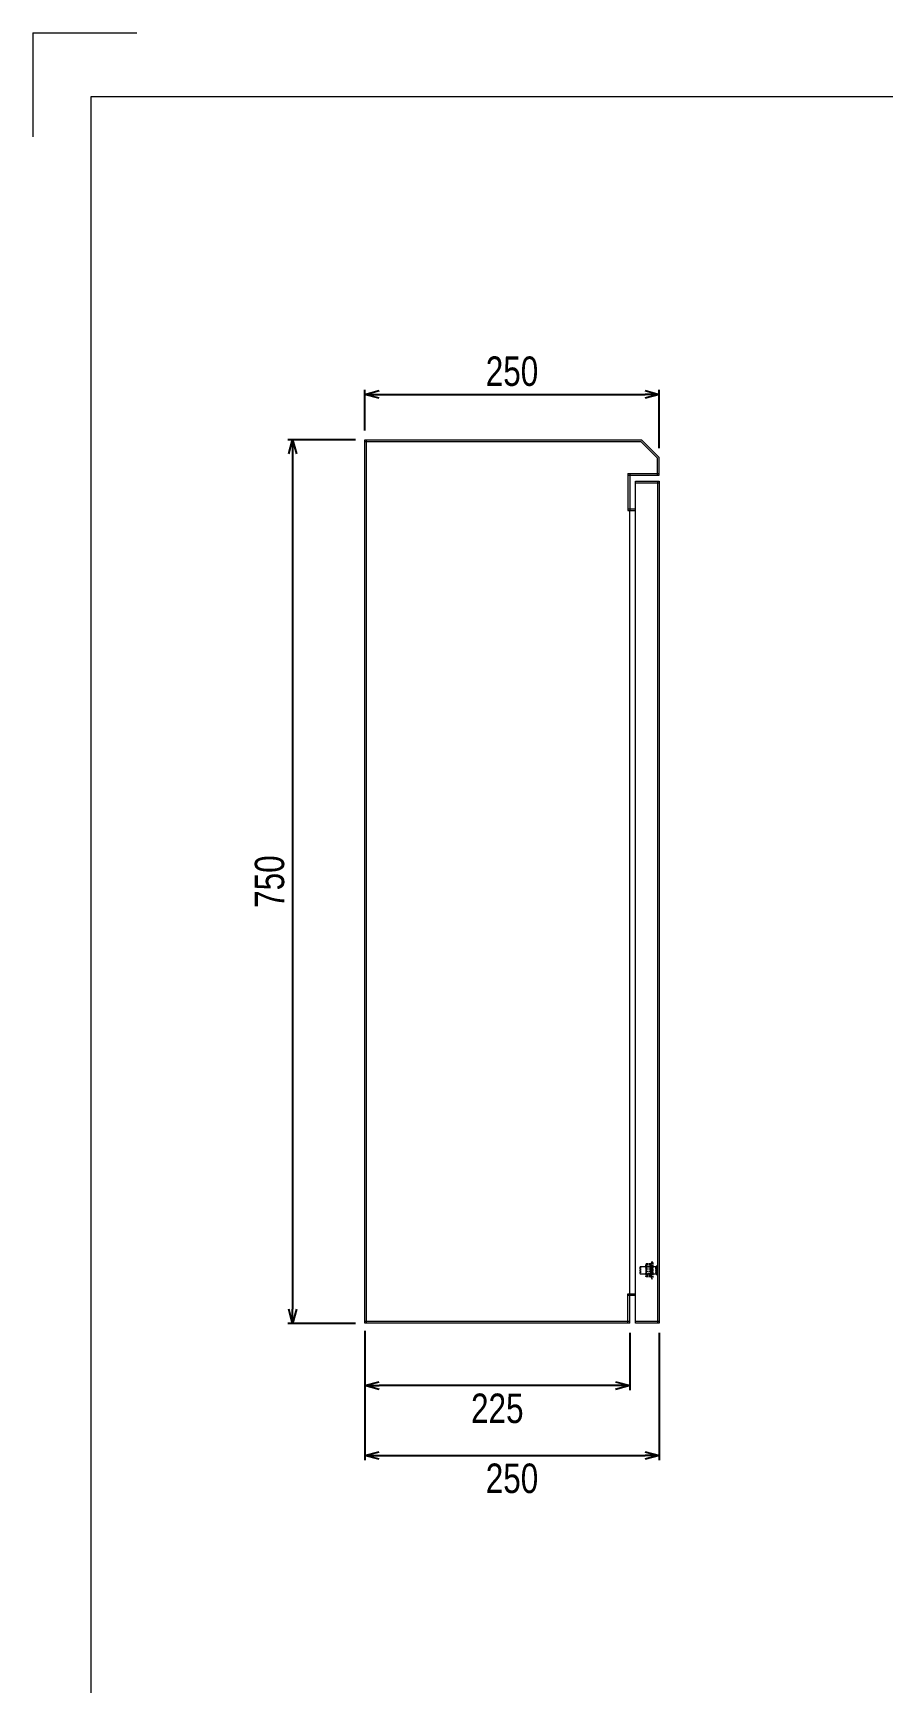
# Model space of a CAD drawing. Header units: millimetres. Extents: x 2222 to 6110, y 1393 to 4154.
# Drawn here: x 2222 to 2944, y 2754 to 4154 of the extents above; entities that cross this region are included whole.
import ezdxf

# ---------------------------------------------------------------- set-up
doc = ezdxf.new("R2010")
doc.units = ezdxf.units.MM
doc.linetypes.add('HIDDEN', pattern=[1.905, 1.27, -0.635])
for name, color, linetype in [('AMLAYER_BENDLINE_BACK', 1, 'HIDDEN'), ('BUSBAR', 3, 'Continuous'), ('FRAME070', 5, 'Continuous'), ('FRAME200', 8, 'Continuous'), ('GR1-1', 3, 'Continuous')]:
    doc.layers.add(name, color=color, linetype=linetype)
doc.styles.add('TAMCO', font='cordia.shx', dxfattribs={"width": 0.8, "height": 25})
doc.dimstyles.new('TAMCO', dxfattribs={"dimtxt": 25, "dimasz": 12, "dimexe": 4, "dimexo": 8, "dimgap": 7, "dimtad": 2, "dimdec": 1, "dimdsep": 46, "dimtxsty": 'TAMCO', "dimblk": 'OPEN30', "dimcen": 2.5, "dimclrd": 4, "dimclre": 4, "dimclrt": 3, "dimadec": 0, "dimazin": 0, "dimtfac": 1, "dimtdec": 1, "dimtmove": 0, "dimatfit": 3, "dimldrblk": 'OPEN30', "dimfxl": 0, "dimarcsym": 0})

# ---------------------------------------------------------------- blocks, each defined once
blk = doc.blocks.new('_Open30')
at = {"color": 0, "linetype": 'ByBlock', "lineweight": -2}
for p, q in [((-1, 0.27), (0, 0)), ((0, 0), (-1, -0.27)), ((0, 0), (-1, 0))]:
    blk.add_line(p, q, dxfattribs=at)
blk = doc.blocks.new('*D46')
at = {"color": 4, "lineweight": -2}
for p, q in [((2496.5, 3808.3), (2439.1, 3808.3)), ((2443.1, 3796.3), (2443.1, 3070.3)), ((2496.5, 3058.3), (2439.1, 3058.3))]:
    blk.add_line(p, q, dxfattribs=at)
at = {"layer": 'DEFPOINTS', "color": 0}
for p in [(2504.5, 3808.3), (2443.1, 3058.3), (2504.5, 3058.3)]:
    blk.add_point(p, dxfattribs=at)
at = {"color": 4, "lineweight": -2, "xscale": 12, "yscale": 12, "zscale": 12}
for p, rotation in [((2443.1, 3808.3), 90), ((2443.1, 3058.3), 270)]:
    blk.add_blockref('_Open30', p, dxfattribs=dict(at, rotation=rotation))
at = {"color": 3, "lineweight": 9, "insert": (2423.6, 3433.3), "char_height": 25, "attachment_point": 5, "rotation": 90, "style": 'TAMCO'}
blk.add_mtext('750', dxfattribs=at)
blk = doc.blocks.new('*D39')
at = {"color": 4, "lineweight": -2}
for p, q in [((2504.5, 3816.3), (2504.5, 3850.9)), ((2754.5, 3801.3), (2754.5, 3850.9)), ((2516.5, 3846.9), (2742.5, 3846.9))]:
    blk.add_line(p, q, dxfattribs=at)
at = {"layer": 'DEFPOINTS', "color": 0}
for p in [(2754.5, 3846.9), (2504.5, 3808.3), (2754.5, 3793.3)]:
    blk.add_point(p, dxfattribs=at)
at = {"color": 4, "lineweight": -2, "xscale": 12, "yscale": 12, "zscale": 12, "rotation": 180}
blk.add_blockref('_Open30', (2504.5, 3846.9), dxfattribs=at)
at = {"color": 4, "lineweight": -2, "xscale": 12, "yscale": 12, "zscale": 12}
blk.add_blockref('_Open30', (2754.5, 3846.9), dxfattribs=at)
at = {"color": 3, "lineweight": 9, "insert": (2629.5, 3866.4), "char_height": 25, "attachment_point": 5, "style": 'TAMCO'}
blk.add_mtext('250', dxfattribs=at)
blk = doc.blocks.new('*D51')
at = {"layer": 'BUSBAR', "color": 4, "lineweight": -2}
for p, q in [((2504.5, 3051.8), (2504.5, 3001.5)), ((2729.5, 3050.3), (2729.5, 3001.5)), ((2717.5, 3005.5), (2516.5, 3005.5))]:
    blk.add_line(p, q, dxfattribs=at)
at = {"layer": 'DEFPOINTS', "color": 0}
for p in [(2504.5, 3059.8), (2729.5, 3058.3), (2504.5, 3005.5)]:
    blk.add_point(p, dxfattribs=at)
at = {"layer": 'BUSBAR', "color": 4, "lineweight": -2, "xscale": 12, "yscale": 12, "zscale": 12, "rotation": 180}
blk.add_blockref('_Open30', (2504.5, 3005.5), dxfattribs=at)
at = {"layer": 'BUSBAR', "color": 4, "lineweight": -2, "xscale": 12, "yscale": 12, "zscale": 12}
blk.add_blockref('_Open30', (2729.5, 3005.5), dxfattribs=at)
at = {"layer": 'BUSBAR', "color": 3, "lineweight": 9, "insert": (2617, 2986), "char_height": 25, "attachment_point": 5, "style": 'TAMCO'}
blk.add_mtext('225', dxfattribs=at)
blk = doc.blocks.new('*D52')
at = {"layer": 'BUSBAR', "color": 4, "lineweight": -2}
for p, q in [((2504.5, 3050.3), (2504.5, 2942.1)), ((2754.5, 3050.3), (2754.5, 2942.1)), ((2516.5, 2946.1), (2742.5, 2946.1))]:
    blk.add_line(p, q, dxfattribs=at)
at = {"layer": 'DEFPOINTS', "color": 0}
for p in [(2504.5, 3058.3), (2754.5, 3058.3), (2754.5, 2946.1)]:
    blk.add_point(p, dxfattribs=at)
at = {"layer": 'BUSBAR', "color": 4, "lineweight": -2, "xscale": 12, "yscale": 12, "zscale": 12, "rotation": 180}
blk.add_blockref('_Open30', (2504.5, 2946.1), dxfattribs=at)
at = {"layer": 'BUSBAR', "color": 4, "lineweight": -2, "xscale": 12, "yscale": 12, "zscale": 12}
blk.add_blockref('_Open30', (2754.5, 2946.1), dxfattribs=at)
at = {"layer": 'BUSBAR', "color": 3, "lineweight": 9, "insert": (2629.5, 2926.6), "char_height": 25, "attachment_point": 5, "style": 'TAMCO'}
blk.add_mtext('250', dxfattribs=at)
blk = doc.blocks.new('6X10')
at = {"color": 1, "linetype": 'HIDDEN', "lineweight": 9}
for p, q in [((44520.2, -24181.2), (44520.2, -24186.1)), ((44520.8, -24180.6), (44520.8, -24186.6)), ((44534.4, -24180.6), (44534, -24180.6)), ((44534, -24180.6), (44534, -24180.8)), ((44534.4, -24180.7), (44534, -24180.7)), ((44534.4, -24180.7), (44534, -24180.7)), ((44534.4, -24180.7), (44534, -24180.7)), ((44534, -24180.8), (44534, -24180.7)), ((44534, -24180.7), (44534, -24181.1)), ((44534.4, -24180.8), (44534, -24180.8)), ((44534.4, -24180.8), (44534, -24180.8)), ((44534.4, -24180.9), (44534, -24180.9)), ((44534.4, -24181), (44534, -24181)), ((44534.4, -24181.1), (44534, -24181.1)), ((44534, -24181.4), (44534, -24181.1)), ((44534.4, -24181.2), (44534, -24181.2)), ((44534.4, -24181.4), (44534, -24181.4)), ((44534, -24181.4), (44534, -24182)), ((44534.4, -24181.5), (44534, -24181.5)), ((44534.4, -24181.6), (44534, -24181.6)), ((44534.4, -24181.7), (44534, -24181.7)), ((44534.4, -24181.9), (44534, -24181.9)), ((44534, -24182), (44534, -24182.2)), ((44534.4, -24182.1), (44534, -24182.1)), ((44534.4, -24182.2), (44534, -24182.2)), ((44534, -24182.8), (44534, -24182.2)), ((44534.4, -24182.4), (44534, -24182.4)), ((44534.4, -24182.6), (44534, -24182.6)), ((44534, -24182.8), (44534, -24182.9)), ((44534.4, -24182.8), (44534, -24182.8)), ((44534, -24182.9), (44534, -24183.7)), ((44534.4, -24182.9), (44534, -24182.9)), ((44534.4, -24183.1), (44534, -24183.1)), ((44534.4, -24183.4), (44534, -24183.4)), ((44534.4, -24183.6), (44534, -24183.6)), ((44534.4, -24183.7), (44534, -24183.7)), ((44534, -24184.3), (44534, -24183.7)), ((44534, -24183.7), (44534, -24183.7)), ((44534.4, -24183.9), (44534, -24183.9)), ((44534.4, -24184.2), (44534, -24184.2)), ((44534.4, -24184.3), (44534, -24184.3)), ((44534, -24184.3), (44534, -24184.4)), ((44534, -24184.4), (44534, -24184.5)), ((44534.4, -24184.5), (44534, -24184.5)), ((44534, -24184.5), (44534, -24184.6)), ((44534, -24184.6), (44534, -24185.4)), ((44534.4, -24184.7), (44534, -24184.7)), ((44534.4, -24184.9), (44534, -24184.9)), ((44534.4, -24185.1), (44534, -24185.1)), ((44534.4, -24185.2), (44534, -24185.2)), ((44534.4, -24185.4), (44534, -24185.4)), ((44534, -24185.7), (44534, -24185.4)), ((44534.4, -24185.6), (44534, -24185.6)), ((44534.4, -24185.7), (44534, -24185.7)), ((44534, -24185.7), (44534, -24185.8)), ((44534.4, -24185.8), (44534, -24185.8)), ((44534, -24185.8), (44534, -24186.1)), ((44534.4, -24185.9), (44534, -24185.9)), ((44534.4, -24186.1), (44534, -24186.1)), ((44534, -24186.1), (44534, -24186.6)), ((44534.4, -24186.2), (44534, -24186.2)), ((44534.4, -24186.3), (44534, -24186.3)), ((44534.4, -24186.4), (44534, -24186.4)), ((44534.4, -24186.5), (44534, -24186.5)), ((44534.4, -24186.5), (44534, -24186.5)), ((44534.4, -24186.6), (44534, -24186.6)), ((44534.4, -24186.6), (44534, -24186.6)), ((44534.4, -24186.6), (44534, -24186.6)), ((44534.4, -24186.6), (44534, -24186.6)), ((44534, -24186.6), (44534, -24186.7)), ((44534.6, -24180.6), (44534.4, -24180.6)), ((44534.6, -24180.6), (44534.4, -24180.6)), ((44534.6, -24180.6), (44534.4, -24180.6)), ((44534.4, -24180.6), (44534.4, -24180.8)), ((44534.6, -24180.7), (44534.4, -24180.7)), ((44534.6, -24180.7), (44534.4, -24180.7)), ((44534.4, -24180.7), (44534.4, -24181.4)), ((44534.4, -24180.7), (44534.4, -24180.8)), ((44534.6, -24180.7), (44534.4, -24180.7)), ((44534.6, -24180.7), (44534.4, -24180.7)), ((44534.6, -24180.8), (44534.4, -24180.8)), ((44534.6, -24180.8), (44534.4, -24180.8)), ((44534.6, -24180.9), (44534.4, -24180.9)), ((44534.6, -24181.1), (44534.4, -24181.1)), ((44534.6, -24181.2), (44534.4, -24181.2)), ((44534.6, -24181.4), (44534.4, -24181.4)), ((44534.6, -24181.4), (44534.4, -24181.4)), ((44534.4, -24181.6), (44534.4, -24181.4)), ((44534.4, -24182), (44534.4, -24181.6)), ((44534.6, -24181.7), (44534.4, -24181.7)), ((44534.6, -24181.9), (44534.4, -24181.9)), ((44534.6, -24182), (44534.4, -24182)), ((44534.4, -24182), (44534.4, -24182.9)), ((44534.6, -24182.3), (44534.4, -24182.3)), ((44534.6, -24182.6), (44534.4, -24182.6)), ((44534.6, -24182.6), (44534.4, -24182.6)), ((44534.4, -24183.6), (44534.4, -24182.9)), ((44534.6, -24182.9), (44534.4, -24182.9)), ((44534.4, -24182.9), (44534.4, -24182.9)), ((44534.6, -24183), (44534.4, -24183)), ((44534.6, -24183.3), (44534.4, -24183.3)), ((44534.4, -24183.6), (44534.4, -24183.7)), ((44534.6, -24183.6), (44534.4, -24183.6)), ((44534.4, -24183.6), (44534.4, -24183.6)), ((44534.6, -24183.7), (44534.4, -24183.7)), ((44534.4, -24183.7), (44534.4, -24184.6)), ((44534.6, -24184), (44534.4, -24184)), ((44534.6, -24184.3), (44534.4, -24184.3)), ((44534.6, -24184.4), (44534.4, -24184.4)), ((44534.4, -24185.1), (44534.4, -24184.6)), ((44534.6, -24184.6), (44534.4, -24184.6)), ((44534.6, -24184.7), (44534.4, -24184.7)), ((44534.6, -24185), (44534.4, -24185)), ((44534.4, -24185.2), (44534.4, -24185.1)), ((44534.4, -24185.4), (44534.4, -24185.2)), ((44534.6, -24185.3), (44534.4, -24185.3)), ((44534.4, -24185.4), (44534.4, -24186.1)), ((44534.6, -24185.4), (44534.4, -24185.4)), ((44534.6, -24185.6), (44534.4, -24185.6)), ((44534.6, -24185.9), (44534.4, -24185.9)), ((44534.6, -24185.9), (44534.4, -24185.9)), ((44534.4, -24186.2), (44534.4, -24186.1)), ((44534.6, -24186.1), (44534.4, -24186.1)), ((44534.6, -24186.2), (44534.4, -24186.2)), ((44534.4, -24186.3), (44534.4, -24186.2)), ((44534.4, -24186.6), (44534.4, -24186.3)), ((44534.6, -24186.4), (44534.4, -24186.4)), ((44534.6, -24186.5), (44534.4, -24186.5)), ((44534.4, -24186.6), (44534.4, -24186.9)), ((44534.6, -24186.6), (44534.4, -24186.6)), ((44534.6, -24186.7), (44534.4, -24186.7)), ((44534.6, -24186.8), (44534.4, -24186.8)), ((44534.6, -24186.9), (44534.4, -24186.9)), ((44534.6, -24186.9), (44534.4, -24186.9)), ((44534.6, -24186.9), (44534.4, -24186.9)), ((44534.6, -24187), (44534.5, -24187)), ((44534.6, -24187), (44534.5, -24187)), ((44534.6, -24180.2), (44534.6, -24187.1)), ((44535.2, -24180.2), (44535.2, -24187.1))]:
    blk.add_line(p, q, dxfattribs=at)
for centre, start, end in [((44534.9, -24180.2), 0, 180), ((44534.9, -24187.1), 180, 0)]:
    blk.add_arc(centre, 0.297, start, end, dxfattribs=at)
for points, degree in [([(44520.8, -24180.6), (44520.2, -24181.2)], 1), ([(44520.2, -24186.1), (44520.8, -24186.6)], 1), ([(44534.4, -24180.6), (44534, -24180.6)], 1), ([(44534, -24186.6), (44534.4, -24186.6)], 1), ([(44534.6, -24186.8), (44534.5, -24186.8), (44534.4, -24186.8), (44534.3, -24186.9)], 3), ([(44534.3, -24186.9), (44534.4, -24186.8), (44534.5, -24186.8), (44534.6, -24186.8)], 3), ([(44534.3, -24186.9), (44534.4, -24186.9), (44534.5, -24186.9), (44534.6, -24187)], 3), ([(44534.6, -24180.6), (44534.4, -24180.6)], 1), ([(44534.5, -24187), (44534.6, -24187)], 1), ([(44535.2, -24180.2), (44535.2, -24180.2)], 1), ([(44535.2, -24187.1), (44535.2, -24187.1)], 1)]:
    blk.add_open_spline(points, degree=degree, dxfattribs=at)
at = {"color": 1, "lineweight": 9}
for points in [[(44534, -24180.6), (44520.8, -24180.6)], [(44520.8, -24186.6), (44534, -24186.6)]]:
    blk.add_open_spline(points, degree=1, dxfattribs=at)
at = {"color": 1, "linetype": 'HIDDEN', "lineweight": 9}
for points, knots in [([(44534, -24180.6), (44534.1, -24180.6), (44534.3, -24180.5), (44534.5, -24180.3), (44534.6, -24180.3)], [0, 0, 0, 0, 0.559493, 1, 1, 1, 1]), ([(44534.6, -24180.3), (44534.5, -24180.4), (44534.3, -24180.5), (44534.1, -24180.6), (44534, -24180.7)], [0, 0, 0, 0, 0.374625, 1, 1, 1, 1]), ([(44534.6, -24180.3), (44534.5, -24180.3), (44534.3, -24180.4), (44534.1, -24180.6), (44534, -24180.6)], [0, 0, 0, 0, 0.374628, 1, 1, 1, 1]), ([(44534, -24180.7), (44534.1, -24180.6), (44534.3, -24180.5), (44534.5, -24180.4), (44534.6, -24180.3)], [0, 0, 0, 0, 0.625374, 1, 1, 1, 1]), ([(44534.6, -24180.4), (44534.5, -24180.5), (44534.3, -24180.6), (44534.1, -24180.7), (44534, -24180.8)], [0, 0, 0, 0, 0.440506, 1, 1, 1, 1]), ([(44534, -24180.8), (44534.1, -24180.7), (44534.3, -24180.6), (44534.5, -24180.5), (44534.6, -24180.4)], [0, 0, 0, 0, 0.559495, 1, 1, 1, 1]), ([(44534, -24180.9), (44534.1, -24180.8), (44534.3, -24180.8), (44534.5, -24180.7), (44534.6, -24180.6)], [0, 0, 0, 0, 0.625372, 1, 1, 1, 1]), ([(44534.6, -24180.8), (44534.5, -24180.8), (44534.3, -24180.6), (44534.1, -24180.7), (44534, -24180.7)], [0, 0, 0, 0, 0.440505, 1, 1, 1, 1]), ([(44534.6, -24180.8), (44534.5, -24180.8), (44534.3, -24180.5), (44534.1, -24180.6), (44534, -24180.7)], [0, 0, 0, 0, 0.374628, 1, 1, 1, 1]), ([(44534.6, -24180.9), (44534.5, -24180.9), (44534.3, -24181), (44534.1, -24181.1), (44534, -24181.1)], [0, 0, 0, 0, 0.374627, 1, 1, 1, 1]), ([(44534, -24181.2), (44534.1, -24181.1), (44534.3, -24181), (44534.5, -24180.9), (44534.6, -24180.9)], [0, 0, 0, 0, 0.625375, 1, 1, 1, 1]), ([(44534, -24181.4), (44534.1, -24181.3), (44534.3, -24181.2), (44534.5, -24181.2), (44534.6, -24181.1)], [0, 0, 0, 0, 0.625374, 1, 1, 1, 1]), ([(44534.6, -24181.2), (44534.5, -24181.2), (44534.3, -24181.3), (44534.1, -24181.4), (44534, -24181.4)], [0, 0, 0, 0, 0.374628, 1, 1, 1, 1]), ([(44534, -24181.7), (44534.1, -24181.6), (44534.3, -24181.6), (44534.5, -24181.5), (44534.6, -24181.4)], [0, 0, 0, 0, 0.625372, 1, 1, 1, 1]), ([(44534.6, -24181.8), (44534.5, -24181.8), (44534.3, -24181.9), (44534.1, -24182), (44534, -24182)], [0, 0, 0, 0, 0.374626, 1, 1, 1, 1]), ([(44534.6, -24181.8), (44534.4, -24181.8), (44534.2, -24181.9), (44534, -24181.9), (44534, -24181.9)], [0, 0, 0, 0, 0.950163, 1, 1, 1, 1]), ([(44534, -24182.3), (44534.1, -24182.2), (44534.3, -24182.2), (44534.5, -24182.2), (44534.6, -24182.1)], [0, 0, 0, 0, 0.625372, 1, 1, 1, 1]), ([(44534.6, -24182.5), (44534.5, -24182.5), (44534.3, -24182.5), (44534.1, -24182.5), (44534, -24182.6)], [0, 0, 0, 0, 0.440506, 1, 1, 1, 1]), ([(44534, -24182.6), (44534, -24182.6), (44534.2, -24182.6), (44534.4, -24182.5), (44534.6, -24182.5)], [0, 0, 0, 0, 0.049836, 1, 1, 1, 1]), ([(44534.6, -24182.9), (44534.5, -24182.9), (44534.3, -24182.9), (44534.1, -24183), (44534, -24183)], [0, 0, 0, 0, 0.374622, 1, 1, 1, 1]), ([(44534, -24182.9), (44534.1, -24182.9), (44534.3, -24182.9), (44534.5, -24182.9), (44534.6, -24182.9)], [0, 0, 0, 0, 0.625373, 1, 1, 1, 1]), ([(44534, -24183.3), (44534.1, -24183.3), (44534.3, -24183.3), (44534.5, -24183.3), (44534.6, -24183.2)], [0, 0, 0, 0, 0.559496, 1, 1, 1, 1]), ([(44534.6, -24183.6), (44534.5, -24183.7), (44534.3, -24183.7), (44534.1, -24183.7), (44534, -24183.7)], [0, 0, 0, 0, 0.374629, 1, 1, 1, 1]), ([(44534.6, -24183.6), (44534.5, -24183.6), (44534.3, -24183.6), (44534.1, -24183.6), (44534, -24183.6)], [0, 0, 0, 0, 0.374629, 1, 1, 1, 1]), ([(44534, -24184), (44534, -24184), (44534.2, -24184), (44534.4, -24184), (44534.6, -24184)], [0, 0, 0, 0, 0.049836, 1, 1, 1, 1]), ([(44534.6, -24184.4), (44534.5, -24184.4), (44534.3, -24184.4), (44534.1, -24184.3), (44534, -24184.3)], [0, 0, 0, 0, 0.374627, 1, 1, 1, 1]), ([(44534, -24184.4), (44534.1, -24184.4), (44534.3, -24184.4), (44534.5, -24184.4), (44534.6, -24184.4)], [0, 0, 0, 0, 0.625373, 1, 1, 1, 1]), ([(44534, -24184.6), (44534.1, -24184.7), (44534.3, -24184.7), (44534.5, -24184.8), (44534.6, -24184.8)], [0, 0, 0, 0, 0.559496, 1, 1, 1, 1]), ([(44534.6, -24184.8), (44534.4, -24184.8), (44534.2, -24184.8), (44534, -24184.7), (44534, -24184.7)], [0, 0, 0, 0, 0.950164, 1, 1, 1, 1]), ([(44534, -24185), (44534.1, -24185.1), (44534.3, -24185.1), (44534.5, -24185.1), (44534.6, -24185.2)], [0, 0, 0, 0, 0.625375, 1, 1, 1, 1]), ([(44534.6, -24185.5), (44534.5, -24185.5), (44534.3, -24185.4), (44534.1, -24185.3), (44534, -24185.3)], [0, 0, 0, 0, 0.374626, 1, 1, 1, 1]), ([(44534.6, -24185.5), (44534.5, -24185.5), (44534.3, -24185.4), (44534.1, -24185.4), (44534, -24185.4)], [0, 0, 0, 0, 0.440506, 1, 1, 1, 1]), ([(44534, -24185.6), (44534.1, -24185.7), (44534.3, -24185.7), (44534.5, -24185.8), (44534.6, -24185.9)], [0, 0, 0, 0, 0.625376, 1, 1, 1, 1]), ([(44534.6, -24186.1), (44534.5, -24186.1), (44534.3, -24186), (44534.1, -24185.9), (44534, -24185.9)], [0, 0, 0, 0, 0.374626, 1, 1, 1, 1]), ([(44534, -24185.9), (44534.1, -24186), (44534.3, -24186), (44534.5, -24186.1), (44534.6, -24186.1)], [0, 0, 0, 0, 0.625374, 1, 1, 1, 1]), ([(44534, -24186.1), (44534.1, -24186.2), (44534.3, -24186.3), (44534.5, -24186.4), (44534.6, -24186.4)], [0, 0, 0, 0, 0.625373, 1, 1, 1, 1]), ([(44534.6, -24186.4), (44534.5, -24186.4), (44534.3, -24186.3), (44534.1, -24186.2), (44534, -24186.2)], [0, 0, 0, 0, 0.37463, 1, 1, 1, 1]), ([(44534, -24186.4), (44534.1, -24186.4), (44534.3, -24186.5), (44534.5, -24186.6), (44534.6, -24186.7)], [0, 0, 0, 0, 0.625374, 1, 1, 1, 1]), ([(44534.6, -24186.9), (44534.4, -24186.8), (44534.2, -24186.7), (44534, -24186.5), (44534, -24186.5)], [0, 0, 0, 0, 0.950164, 1, 1, 1, 1]), ([(44534.6, -24186.9), (44534.5, -24186.8), (44534.3, -24186.7), (44534.1, -24186.6), (44534, -24186.6)], [0, 0, 0, 0, 0.374625, 1, 1, 1, 1]), ([(44534, -24186.7), (44534.1, -24186.8), (44534.3, -24186.9), (44534.5, -24187), (44534.6, -24187.1)], [0, 0, 0, 0, 0.625372, 1, 1, 1, 1]), ([(44534.1, -24180.6), (44534.2, -24180.6), (44534.4, -24180.7), (44534.5, -24180.6), (44534.6, -24180.6)], [0.1790506, 0.1790506, 0.1790506, 0.1790506, 0.6253726, 1, 1, 1, 1]), ([(44534.6, -24187), (44534.5, -24187), (44534.4, -24186.9), (44534.3, -24186.8), (44534.2, -24186.8)], [0, 0, 0, 0, 0.3746281, 0.6864114, 0.6864114, 0.6864114, 0.6864114]), ([(44534.6, -24187), (44534.5, -24186.9), (44534.4, -24186.8), (44534.3, -24186.9), (44534.3, -24186.9)], [0, 0, 0, 0, 0.3746265, 0.4980991, 0.4980991, 0.4980991, 0.4980991]), ([(44534.3, -24186.9), (44534.3, -24186.9), (44534.4, -24186.8), (44534.5, -24186.9), (44534.6, -24186.9)], [0.4828472, 0.4828472, 0.4828472, 0.4828472, 0.6253746, 1, 1, 1, 1])]:
    blk.add_open_spline(points, degree=3, knots=knots, dxfattribs=at)
at = {"layer": 'AMLAYER_BENDLINE_BACK', "color": 1, "lineweight": 9}
for p, q in [((44525.3, -24178.7), (44525.3, -24181.9)), ((44525.3, -24181.9), (44525.3, -24186.8)), ((44525.3, -24186.8), (44525.3, -24188.6)), ((44525.6, -24181.1), (44525.6, -24186.1)), ((44529.5, -24178.2), (44525.9, -24178.2)), ((44529.5, -24179.2), (44525.9, -24179.2)), ((44529.5, -24182.7), (44525.9, -24182.7)), ((44529.5, -24184.6), (44525.9, -24184.6)), ((44529.5, -24188.1), (44525.9, -24188.1)), ((44529.5, -24189.1), (44525.9, -24189.1)), ((44530.2, -24176.9), (44530.2, -24190.4)), ((44530.9, -24182.8), (44530.9, -24181.1)), ((44530.9, -24186.1), (44530.9, -24182.8)), ((44531.2, -24186.6), (44531.2, -24180.6)), ((44531.3, -24177.1), (44531.3, -24190.2))]:
    blk.add_line(p, q, dxfattribs=at)
for centre, start, end in [((44530.7, -24177.1), 0, 160), ((44530.7, -24190.2), 200, 0)]:
    blk.add_arc(centre, 0.567, start, end, dxfattribs=at)
for points, knots in [([(44525.9, -24178.2), (44525.6, -24178.4), (44525.3, -24178.5), (44525.3, -24178.7), (44525.3, -24178.7)], [0, 0, 0, 0, 0.896037, 1, 1, 1, 1]), ([(44525.3, -24180.5), (44525.3, -24179.9), (44525.4, -24179.1), (44525.8, -24178.4), (44525.9, -24178.2)], [0, 0, 0, 0, 0.801464, 1, 1, 1, 1]), ([(44525.3, -24178.7), (44525.3, -24178.8), (44525.4, -24179), (44525.8, -24179.2), (44525.9, -24179.2)], [0, 0, 0, 0, 0.801462, 1, 1, 1, 1]), ([(44525.9, -24179.2), (44525.8, -24179.4), (44525.4, -24180.3), (44525.3, -24181.2), (44525.3, -24181.9)], [0, 0, 0, 0, 0.263254, 1, 1, 1, 1]), ([(44525.9, -24182.7), (44525.6, -24182), (44525.3, -24181.3), (44525.3, -24180.5), (44525.3, -24180.5)], [0, 0, 0, 0, 0.896037, 1, 1, 1, 1]), ([(44525.3, -24181.9), (44525.3, -24182), (44525.3, -24182.9), (44525.5, -24183.8), (44525.9, -24184.6), (44525.9, -24184.6)], [0, 0, 0, 0, 0.148485, 0.965571, 1, 1, 1, 1]), ([(44525.9, -24182.7), (44525.8, -24182.9), (44525.4, -24183.8), (44525.3, -24184.7), (44525.3, -24185.4)], [0, 0, 0, 0, 0.263254, 1, 1, 1, 1]), ([(44525.9, -24184.6), (44525.6, -24185.2), (44525.3, -24186), (44525.3, -24186.7), (44525.3, -24186.8)], [0, 0, 0, 0, 0.896036, 1, 1, 1, 1]), ([(44525.3, -24185.4), (44525.3, -24185.5), (44525.3, -24186.4), (44525.5, -24187.3), (44525.9, -24188.1), (44525.9, -24188.1)], [0, 0, 0, 0, 0.148485, 0.965571, 1, 1, 1, 1]), ([(44525.3, -24186.8), (44525.3, -24187.4), (44525.4, -24188.2), (44525.8, -24188.9), (44525.9, -24189.1)], [0, 0, 0, 0, 0.801462, 1, 1, 1, 1]), ([(44525.9, -24189.1), (44525.6, -24188.9), (44525.3, -24188.8), (44525.3, -24188.6), (44525.3, -24188.6)], [0, 0, 0, 0, 0.896037, 1, 1, 1, 1]), ([(44529.5, -24179.2), (44529.4, -24179), (44529.1, -24178.7), (44529.4, -24178.4), (44529.5, -24178.2)], [0, 0, 0, 0, 0.492148, 1, 1, 1, 1]), ([(44529.5, -24178.2), (44529.4, -24179), (44529.1, -24180.5), (44529.4, -24181.9), (44529.5, -24182.7)], [0, 0, 0, 0, 0.492148, 1, 1, 1, 1]), ([(44529.5, -24184.6), (44529.4, -24183.7), (44529.1, -24181.9), (44529.4, -24180.1), (44529.5, -24179.2)], [0, 0, 0, 0, 0.492148, 1, 1, 1, 1]), ([(44529.5, -24182.7), (44529.4, -24183.6), (44529.1, -24185.4), (44529.4, -24187.2), (44529.5, -24188.1)], [0, 0, 0, 0, 0.492148, 1, 1, 1, 1]), ([(44529.5, -24189.1), (44529.4, -24188.3), (44529.1, -24186.8), (44529.4, -24185.3), (44529.5, -24184.6)], [0, 0, 0, 0, 0.492149, 1, 1, 1, 1]), ([(44529.5, -24188.1), (44529.4, -24188.3), (44529.1, -24188.6), (44529.4, -24188.9), (44529.5, -24189.1)], [0, 0, 0, 0, 0.492148, 1, 1, 1, 1]), ([(44529.5, -24178.2), (44529.6, -24178.2), (44529.7, -24178.2), (44529.8, -24178.2), (44529.9, -24178.1), (44529.9, -24178), (44529.9, -24178), (44529.9, -24178)], [0, 0, 0, 0, 0.236183, 0.471396, 0.73246, 0.992086, 1, 1, 1, 1]), ([(44529.9, -24179), (44529.9, -24179), (44529.9, -24179), (44529.9, -24179.1), (44529.8, -24179.1), (44529.7, -24179.2), (44529.6, -24179.2), (44529.5, -24179.2)], [0, 0, 0, 0, 0.007913, 0.26753, 0.528598, 0.763816, 1, 1, 1, 1]), ([(44529.5, -24182.7), (44529.6, -24182.7), (44529.7, -24182.7), (44529.8, -24182.7), (44529.9, -24182.7), (44529.9, -24182.7), (44529.9, -24182.6), (44529.9, -24182.6)], [0, 0, 0, 0, 0.236186, 0.471401, 0.732468, 0.992093, 1, 1, 1, 1]), ([(44529.9, -24184.6), (44529.9, -24184.6), (44529.9, -24184.6), (44529.9, -24184.6), (44529.8, -24184.6), (44529.7, -24184.6), (44529.6, -24184.6), (44529.5, -24184.6)], [0, 0, 0, 0, 0.007907, 0.267531, 0.528599, 0.763814, 1, 1, 1, 1]), ([(44529.5, -24188.1), (44529.6, -24188.1), (44529.7, -24188.1), (44529.8, -24188.2), (44529.9, -24188.2), (44529.9, -24188.3), (44529.9, -24188.3), (44529.9, -24188.3)], [0, 0, 0, 0, 0.236185, 0.471399, 0.732462, 0.992087, 1, 1, 1, 1]), ([(44529.9, -24189.3), (44529.9, -24189.3), (44529.9, -24189.3), (44529.9, -24189.2), (44529.8, -24189.1), (44529.7, -24189.1), (44529.6, -24189.1), (44529.5, -24189.1)], [0, 0, 0, 0, 0.007914, 0.267531, 0.5286, 0.763815, 1, 1, 1, 1]), ([(44529.9, -24178), (44529.9, -24178), (44529.7, -24178.2), (44529.5, -24178.6), (44529.8, -24178.8), (44529.9, -24179)], [0, 0, 0, 0, 0.118084, 0.592259, 1, 1, 1, 1]), ([(44529.9, -24182.6), (44529.9, -24182.5), (44529.7, -24181.6), (44529.5, -24180), (44529.8, -24178.6), (44529.9, -24178)], [0, 0, 0, 0, 0.118083, 0.592258, 1, 1, 1, 1]), ([(44529.6, -24178.3), (44529.6, -24178.3), (44529.6, -24178.3), (44529.7, -24178.3), (44529.8, -24178.2), (44529.8, -24178.1)], [0, 0, 0, 0, 0.006763, 0.854115, 1, 1, 1, 1]), ([(44529.9, -24179), (44529.9, -24179.2), (44529.7, -24180.3), (44529.5, -24182.2), (44529.8, -24183.9), (44529.9, -24184.6)], [0, 0, 0, 0, 0.118083, 0.592258, 1, 1, 1, 1]), ([(44529.9, -24188.3), (44529.9, -24188.1), (44529.7, -24187), (44529.5, -24185.1), (44529.8, -24183.4), (44529.9, -24182.6)], [0, 0, 0, 0, 0.118083, 0.592259, 1, 1, 1, 1]), ([(44529.9, -24184.6), (44529.9, -24184.8), (44529.7, -24185.7), (44529.5, -24187.3), (44529.8, -24188.7), (44529.9, -24189.3)], [0, 0, 0, 0, 0.118083, 0.592258, 1, 1, 1, 1]), ([(44529.8, -24189.1), (44529.7, -24189), (44529.5, -24188.7), (44529.8, -24188.5), (44529.9, -24188.3)], [0, 0, 0, 0, 0.500552, 1, 1, 1, 1])]:
    blk.add_open_spline(points, degree=3, knots=knots, dxfattribs=at)
for points in [[(44525.6, -24181.1), (44525.3, -24180.6)], [(44525.3, -24186.6), (44525.6, -24186.1)], [(44530.9, -24181.1), (44525.6, -24181.1)], [(44525.6, -24186.1), (44530.9, -24186.1)], [(44530.2, -24176.9), (44529.7, -24178.3)], [(44529.7, -24189), (44530.2, -24190.4)], [(44529.7, -24189), (44529.7, -24189)], [(44529.8, -24178.1), (44529.8, -24178.1)], [(44529.8, -24189.2), (44529.8, -24189.1)], [(44531.2, -24180.6), (44530.9, -24181.1)], [(44530.9, -24186.1), (44531.2, -24186.6)], [(44531.3, -24180.6), (44531.2, -24180.6)], [(44531.2, -24186.6), (44531.3, -24186.6)]]:
    blk.add_open_spline(points, degree=1, dxfattribs=at)

msp = doc.modelspace()

# ---------------------------------------------------------------- linework, layer by layer
at = {"lineweight": 9}
for p, q in [((2504.48, 3808.33), (2739.48, 3808.33)), ((2739.48, 3808.33), (2754.48, 3793.33)), ((2504.48, 3806.83), (2738.86, 3806.83)), ((2738.86, 3806.83), (2752.98, 3792.71)), ((2727.98, 3779.83), (2754.48, 3779.83)), ((2727.98, 3779.83), (2727.98, 3748.33)), ((2729.48, 3779.83), (2729.48, 3748.33)), ((2752.98, 3778.33), (2752.98, 3792.71)), ((2754.48, 3778.33), (2754.48, 3793.33)), ((2727.98, 3778.33), (2754.48, 3778.33)), ((2734.48, 3773.33), (2754.48, 3773.33)), ((2734.48, 3058.33), (2734.48, 3773.33)), ((2734.48, 3771.83), (2754.48, 3771.83)), ((2752.98, 3773.33), (2752.98, 3058.33)), ((2754.48, 3773.33), (2754.48, 3058.33)), ((2727.98, 3749.83), (2734.48, 3749.83)), ((2727.98, 3748.33), (2734.48, 3748.33)), ((2729.48, 3058.33), (2729.48, 3748.33)), ((2727.98, 3058.33), (2727.98, 3083.33)), ((2727.98, 3083.33), (2734.48, 3083.33)), ((2734.48, 3081.83), (2727.98, 3081.83)), ((2729.48, 3058.33), (2729.48, 3083.33)), ((2729.48, 3059.83), (2504.48, 3059.83)), ((2729.48, 3058.33), (2504.48, 3058.33)), ((2754.48, 3059.83), (2734.48, 3059.83)), ((2754.48, 3058.33), (2734.48, 3058.33))]:
    msp.add_line(p, q, dxfattribs=at)
at = {"layer": 'FRAME070', "lineweight": 9}
for p, q in [((6053.36, 4099.37), (2271.71, 4099.37)), ((2271.71, 4099.37), (2271.71, 1468.82)), ((6053.36, 4099.37), (2271.71, 4099.37)), ((2271.71, 4099.37), (2271.71, 1468.82))]:
    msp.add_line(p, q, dxfattribs=at)
at = {"layer": 'FRAME200', "lineweight": 9}
for q in [(2310.67, 4153.7), (2222.47, 4065.5), (2310.67, 4153.7), (2222.47, 4065.5)]:
    msp.add_line((2222.47, 4153.7), q, dxfattribs=at)
at = {"layer": 'GR1-1', "color": 0, "linetype": 'Continuous', "lineweight": 9}
for p, q in [((2504.48, 3058.33), (2504.48, 3808.33)), ((2505.98, 3058.33), (2505.98, 3808.33)), ((2729.48, 3059.83), (2504.48, 3059.83)), ((2728.18, 3059.83), (2726.68, 3059.83))]:
    msp.add_line(p, q, dxfattribs=at)

# ---------------------------------------------------------------- block references
at = {"layer": 'BUSBAR', "color": 2, "lineweight": 9}
msp.add_blockref('6X10', (-41782.22, 27286.97), dxfattribs=at)

# ---------------------------------------------------------------- dimensions: what is measured, and where the dimension line sits
at = {"lineweight": 9}
dim = msp.add_linear_dim(base=(2754.48, 3846.87), p1=(2504.48, 3808.33), p2=(2754.48, 3793.33), dimstyle='TAMCO', override={"dimtxsty": 'TAMCO'}, dxfattribs=at)
dim.commit()
dim.dimension.update_dxf_attribs({"geometry": '*D39', "text_midpoint": (2629.48, 3866.37)})
dim = msp.add_linear_dim(base=(2443.1, 3058.33), p1=(2504.48, 3808.33), p2=(2504.48, 3058.33), angle=90, dimstyle='TAMCO', override={"dimtxsty": 'TAMCO'}, dxfattribs=at)
dim.commit()
dim.dimension.update_dxf_attribs({"geometry": '*D46', "text_midpoint": (2423.6, 3433.33)})
at = {"layer": 'BUSBAR', "color": 2, "lineweight": 9}
for base, p1, p2, picture, middle in [((2504.48, 3005.48), (2729.48, 3058.33), (2504.48, 3059.83), '*D51', (2616.98, 2985.98)), ((2754.48, 2946.13), (2504.48, 3058.33), (2754.48, 3058.33), '*D52', (2629.48, 2926.63))]:
    dim = msp.add_linear_dim(base=base, p1=p1, p2=p2, dimstyle='TAMCO', dxfattribs=at)
    dim.commit()
    dim.dimension.update_dxf_attribs({"geometry": picture, "text_midpoint": middle})

doc.saveas('drawing.dxf')
